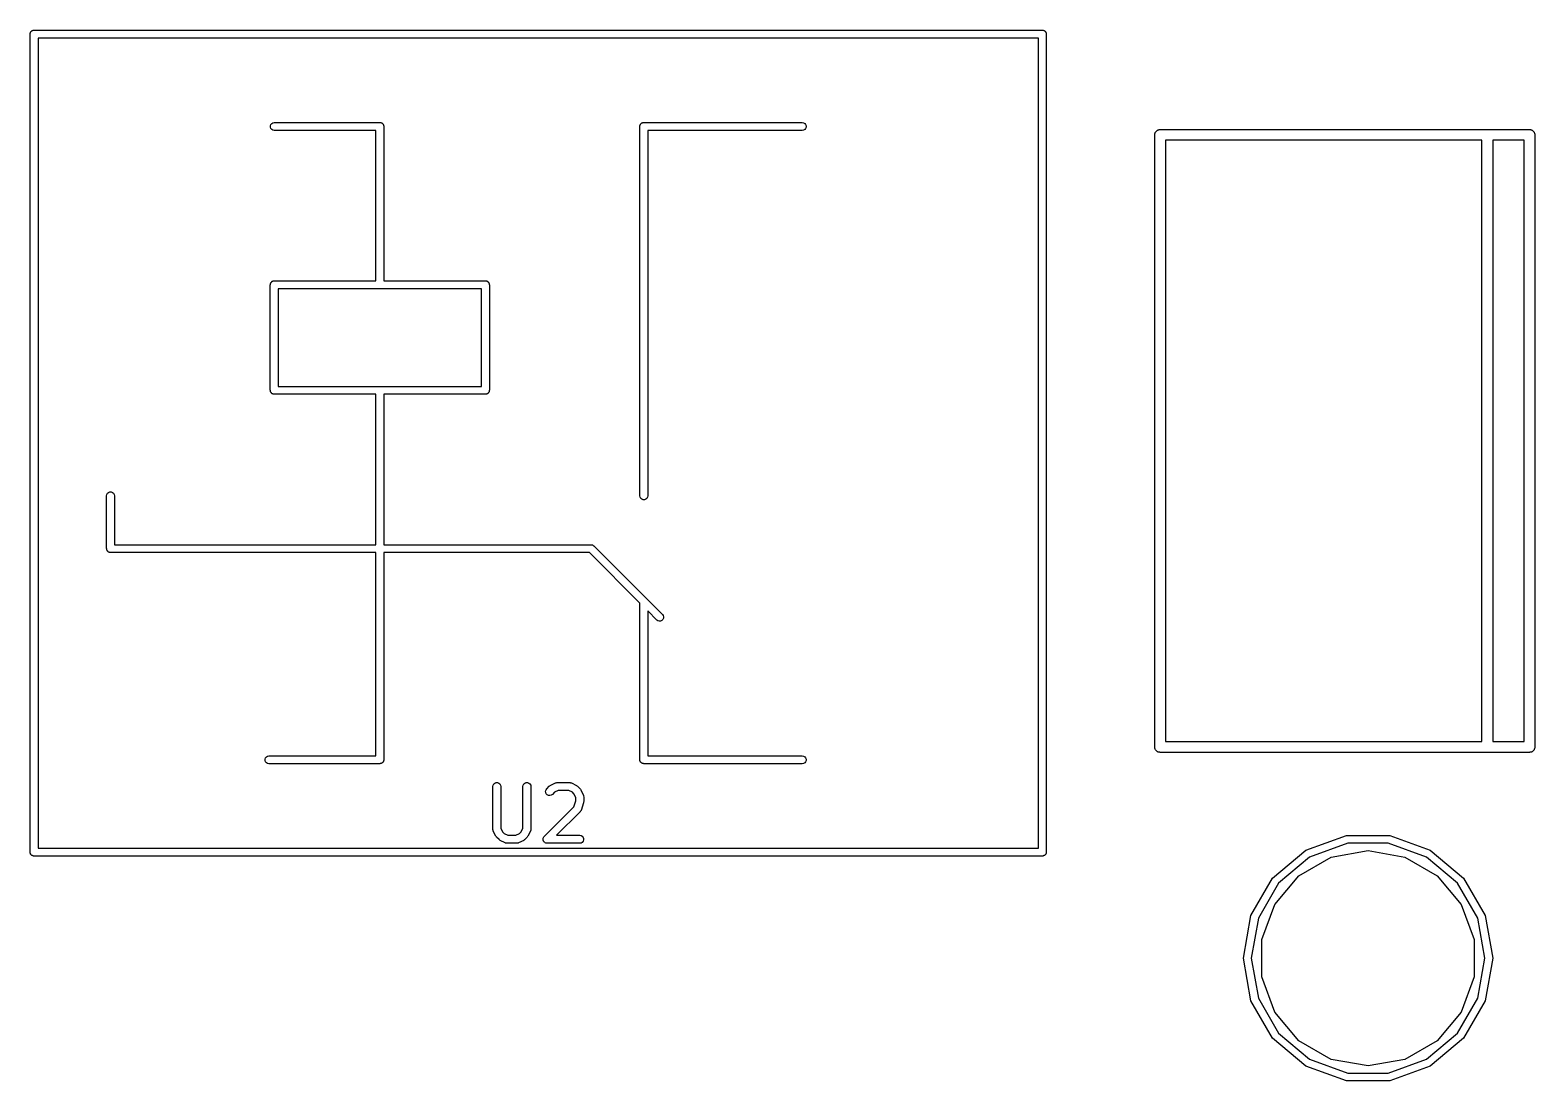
# Model space of a CAD drawing. Extents: x 142.1 to 238.7, y -137.2 to -60.7.
# Drawn here: x 210.16 to 238.66, y -136.93 to -117.02 of the extents above; entities that cross this region are included whole.
import ezdxf

# ---------------------------------------------------------------- set-up
doc = ezdxf.new("R2010")
doc.units = 0
doc.header["$MEASUREMENT"] = 0
doc.layers.add('BLACK', color=7, linetype='CONTINUOUS')

msp = doc.modelspace()

# ---------------------------------------------------------------- linework, layer by layer
at = {"layer": 'Black'}
for p, q in [((210.155, -117.09), (210.156, -117.084)), ((210.155, -132.59), (210.155, -117.09)), ((210.156, -117.077), (210.158, -117.071)), ((210.156, -117.084), (210.156, -117.077)), ((210.158, -117.071), (210.16, -117.064)), ((210.16, -117.064), (210.163, -117.059)), ((210.163, -117.059), (210.165, -117.052)), ((210.165, -117.052), (210.169, -117.047)), ((210.169, -117.047), (210.173, -117.042)), ((210.173, -117.042), (210.178, -117.038)), ((210.178, -117.038), (210.182, -117.033)), ((210.182, -117.033), (210.187, -117.029)), ((210.187, -117.029), (210.192, -117.025)), ((210.192, -117.025), (210.199, -117.023)), ((210.199, -117.023), (210.204, -117.02)), ((210.204, -117.02), (210.211, -117.018)), ((210.211, -117.018), (210.217, -117.016)), ((210.217, -117.016), (210.224, -117.016)), ((210.224, -117.016), (210.23, -117.015)), ((210.23, -117.015), (229.33, -117.015)), ((229.33, -117.015), (229.336, -117.016)), ((229.336, -117.016), (229.343, -117.016)), ((229.343, -117.016), (229.349, -117.018)), ((229.349, -117.018), (229.356, -117.02)), ((229.356, -117.02), (229.361, -117.023)), ((229.361, -117.023), (229.367, -117.025)), ((229.367, -117.025), (229.373, -117.029)), ((229.373, -117.029), (229.378, -117.033)), ((229.378, -117.033), (229.382, -117.038)), ((229.382, -117.038), (229.387, -117.042)), ((229.387, -117.042), (229.391, -117.047)), ((229.391, -117.047), (229.395, -117.052)), ((229.395, -117.052), (229.397, -117.059)), ((229.397, -117.059), (229.4, -117.064)), ((229.4, -117.064), (229.402, -117.071)), ((229.402, -117.071), (229.404, -117.077)), ((229.404, -117.077), (229.404, -117.084)), ((229.404, -117.084), (229.405, -117.09)), ((229.405, -117.09), (229.405, -132.59)), ((210.305, -117.165), (210.305, -132.515)), ((229.255, -117.165), (210.305, -117.165)), ((229.255, -132.515), (229.255, -117.165)), ((214.706, -118.827), (214.715, -118.802)), ((214.706, -118.853), (214.706, -118.827)), ((214.715, -118.877), (214.706, -118.853)), ((214.715, -118.802), (214.732, -118.783)), ((214.732, -118.783), (214.754, -118.77)), ((214.754, -118.77), (214.78, -118.765)), ((214.78, -118.765), (216.78, -118.765)), ((216.78, -118.765), (216.786, -118.766)), ((216.786, -118.766), (216.793, -118.766)), ((216.793, -118.766), (216.799, -118.768)), ((216.799, -118.768), (216.806, -118.77)), ((216.806, -118.77), (216.811, -118.773)), ((216.811, -118.773), (216.817, -118.775)), ((216.817, -118.775), (216.823, -118.779)), ((216.823, -118.779), (216.828, -118.783)), ((216.828, -118.783), (216.832, -118.788)), ((216.832, -118.788), (216.837, -118.792)), ((216.837, -118.792), (216.841, -118.797)), ((216.841, -118.797), (216.845, -118.802)), ((216.845, -118.802), (216.847, -118.809)), ((216.847, -118.809), (216.85, -118.814)), ((216.85, -118.814), (216.852, -118.821)), ((216.852, -118.821), (216.854, -118.827)), ((216.854, -118.827), (216.854, -118.834)), ((216.854, -118.834), (216.855, -118.84)), ((216.855, -118.84), (216.855, -121.765)), ((221.705, -118.84), (221.706, -118.834)), ((221.705, -125.84), (221.705, -118.84)), ((221.706, -118.827), (221.708, -118.821)), ((221.706, -118.834), (221.706, -118.827)), ((221.708, -118.821), (221.71, -118.814)), ((221.71, -118.814), (221.713, -118.809)), ((221.713, -118.809), (221.715, -118.802)), ((221.715, -118.802), (221.719, -118.797)), ((221.719, -118.797), (221.723, -118.792)), ((221.723, -118.792), (221.728, -118.788)), ((221.728, -118.788), (221.732, -118.783)), ((221.732, -118.783), (221.737, -118.779)), ((221.737, -118.779), (221.742, -118.775)), ((221.742, -118.775), (221.749, -118.773)), ((221.749, -118.773), (221.754, -118.77)), ((221.754, -118.77), (221.761, -118.768)), ((221.761, -118.768), (221.767, -118.766)), ((221.767, -118.766), (221.774, -118.766)), ((221.774, -118.766), (221.78, -118.765)), ((221.78, -118.765), (224.78, -118.765)), ((224.78, -118.765), (224.806, -118.77)), ((224.806, -118.77), (224.828, -118.783)), ((224.828, -118.783), (224.845, -118.802)), ((224.845, -118.802), (224.854, -118.827)), ((224.854, -118.853), (224.845, -118.877)), ((224.854, -118.827), (224.854, -118.853)), ((214.732, -118.897), (214.715, -118.877)), ((214.754, -118.91), (214.732, -118.897)), ((214.78, -118.915), (214.754, -118.91)), ((216.705, -118.915), (214.78, -118.915)), ((216.705, -121.765), (216.705, -118.915)), ((224.78, -118.915), (221.855, -118.915)), ((221.855, -118.915), (221.855, -125.84)), ((224.806, -118.91), (224.78, -118.915)), ((224.828, -118.897), (224.806, -118.91)), ((224.845, -118.877), (224.828, -118.897)), ((231.46, -119), (231.461, -118.991)), ((231.46, -130.599), (231.46, -119)), ((231.461, -118.982), (231.464, -118.974)), ((231.461, -118.991), (231.461, -118.982)), ((231.464, -118.974), (231.466, -118.965)), ((231.466, -118.965), (231.47, -118.958)), ((231.47, -118.958), (231.473, -118.949)), ((231.473, -118.949), (231.479, -118.942)), ((231.479, -118.942), (231.484, -118.935)), ((231.484, -118.935), (231.49, -118.929)), ((231.49, -118.929), (231.496, -118.922)), ((231.496, -118.922), (231.504, -118.918)), ((231.504, -118.918), (231.511, -118.912)), ((231.511, -118.912), (231.519, -118.909)), ((231.519, -118.909), (231.527, -118.905)), ((231.527, -118.905), (231.535, -118.903)), ((231.535, -118.903), (231.544, -118.9)), ((231.544, -118.9), (231.553, -118.9)), ((231.553, -118.9), (231.561, -118.898)), ((231.561, -118.898), (237.759, -118.898)), ((231.663, -119.102), (231.663, -130.497)), ((237.657, -119.102), (231.663, -119.102)), ((237.657, -130.497), (237.657, -119.102)), ((237.759, -118.898), (238.559, -118.898)), ((237.861, -119.102), (237.861, -130.497)), ((238.458, -119.102), (237.861, -119.102)), ((238.458, -130.497), (238.458, -119.102)), ((238.559, -118.898), (238.568, -118.9)), ((238.568, -118.9), (238.577, -118.9)), ((238.577, -118.9), (238.585, -118.903)), ((238.585, -118.903), (238.594, -118.905)), ((238.594, -118.905), (238.602, -118.909)), ((238.602, -118.909), (238.61, -118.912)), ((238.61, -118.912), (238.617, -118.918)), ((238.617, -118.918), (238.624, -118.922)), ((238.624, -118.922), (238.63, -118.929)), ((238.63, -118.929), (238.637, -118.935)), ((238.637, -118.935), (238.641, -118.942)), ((238.641, -118.942), (238.647, -118.949)), ((238.647, -118.949), (238.65, -118.958)), ((238.65, -118.958), (238.655, -118.965)), ((238.655, -118.965), (238.656, -118.974)), ((238.656, -118.974), (238.659, -118.982)), ((238.659, -118.982), (238.659, -118.991)), ((238.659, -118.991), (238.661, -119)), ((238.661, -119), (238.661, -130.599)), ((214.705, -121.84), (214.706, -121.834)), ((214.705, -123.84), (214.705, -121.84)), ((214.706, -121.827), (214.708, -121.821)), ((214.706, -121.834), (214.706, -121.827)), ((214.708, -121.821), (214.71, -121.814)), ((214.71, -121.814), (214.713, -121.809)), ((214.713, -121.809), (214.715, -121.802)), ((214.715, -121.802), (214.719, -121.797)), ((214.719, -121.797), (214.723, -121.792)), ((214.723, -121.792), (214.728, -121.788)), ((214.728, -121.788), (214.732, -121.783)), ((214.732, -121.783), (214.737, -121.779)), ((214.737, -121.779), (214.742, -121.775)), ((214.742, -121.775), (214.749, -121.773)), ((214.749, -121.773), (214.754, -121.77)), ((214.754, -121.77), (214.761, -121.768)), ((214.761, -121.768), (214.767, -121.766)), ((214.767, -121.766), (214.774, -121.766)), ((214.774, -121.766), (214.78, -121.765)), ((214.78, -121.765), (216.705, -121.765)), ((216.78, -121.915), (214.855, -121.915)), ((214.855, -121.915), (214.855, -123.765)), ((218.705, -121.915), (216.78, -121.915)), ((216.855, -121.765), (218.78, -121.765)), ((218.705, -123.765), (218.705, -121.915)), ((218.78, -121.765), (218.786, -121.766)), ((218.786, -121.766), (218.793, -121.766)), ((218.793, -121.766), (218.799, -121.768)), ((218.799, -121.768), (218.806, -121.77)), ((218.806, -121.77), (218.811, -121.773)), ((218.811, -121.773), (218.817, -121.775)), ((218.817, -121.775), (218.823, -121.779)), ((218.823, -121.779), (218.828, -121.783)), ((218.828, -121.783), (218.832, -121.788)), ((218.832, -121.788), (218.837, -121.792)), ((218.837, -121.792), (218.841, -121.797)), ((218.841, -121.797), (218.845, -121.802)), ((218.845, -121.802), (218.847, -121.809)), ((218.847, -121.809), (218.85, -121.814)), ((218.85, -121.814), (218.852, -121.821)), ((218.852, -121.821), (218.854, -121.827)), ((218.854, -121.827), (218.854, -121.834)), ((218.854, -121.834), (218.855, -121.84)), ((218.855, -121.84), (218.855, -123.84)), ((214.706, -123.846), (214.705, -123.84)), ((214.706, -123.853), (214.706, -123.846)), ((214.708, -123.859), (214.706, -123.853)), ((214.71, -123.866), (214.708, -123.859)), ((214.713, -123.871), (214.71, -123.866)), ((214.715, -123.877), (214.713, -123.871)), ((214.719, -123.883), (214.715, -123.877)), ((214.723, -123.888), (214.719, -123.883)), ((214.728, -123.892), (214.723, -123.888)), ((214.732, -123.897), (214.728, -123.892)), ((214.737, -123.901), (214.732, -123.897)), ((214.742, -123.905), (214.737, -123.901)), ((214.749, -123.907), (214.742, -123.905)), ((214.754, -123.91), (214.749, -123.907)), ((214.761, -123.912), (214.754, -123.91)), ((214.767, -123.914), (214.761, -123.912)), ((214.774, -123.914), (214.767, -123.914)), ((214.78, -123.915), (214.774, -123.914)), ((216.705, -123.915), (214.78, -123.915)), ((214.855, -123.765), (216.78, -123.765)), ((216.705, -126.765), (216.705, -123.915)), ((216.78, -123.765), (218.705, -123.765)), ((218.78, -123.915), (216.855, -123.915)), ((216.855, -123.915), (216.855, -126.765)), ((218.786, -123.914), (218.78, -123.915)), ((218.793, -123.914), (218.786, -123.914)), ((218.799, -123.912), (218.793, -123.914)), ((218.806, -123.91), (218.799, -123.912)), ((218.811, -123.907), (218.806, -123.91)), ((218.817, -123.905), (218.811, -123.907)), ((218.823, -123.901), (218.817, -123.905)), ((218.828, -123.897), (218.823, -123.901)), ((218.832, -123.892), (218.828, -123.897)), ((218.837, -123.888), (218.832, -123.892)), ((218.841, -123.883), (218.837, -123.888)), ((218.845, -123.877), (218.841, -123.883)), ((218.847, -123.871), (218.845, -123.877)), ((218.85, -123.866), (218.847, -123.871)), ((218.852, -123.859), (218.85, -123.866)), ((218.854, -123.853), (218.852, -123.859)), ((218.855, -123.84), (218.854, -123.846)), ((218.854, -123.846), (218.854, -123.853)), ((211.605, -125.84), (211.61, -125.814)), ((211.605, -126.84), (211.605, -125.84)), ((211.61, -125.814), (211.623, -125.792)), ((211.623, -125.792), (211.642, -125.775)), ((211.642, -125.775), (211.667, -125.766)), ((211.667, -125.766), (211.693, -125.766)), ((211.693, -125.766), (211.718, -125.775)), ((211.718, -125.775), (211.737, -125.792)), ((211.737, -125.792), (211.75, -125.814)), ((211.75, -125.814), (211.755, -125.84)), ((211.755, -125.84), (211.755, -126.765)), ((221.71, -125.866), (221.705, -125.84)), ((221.723, -125.888), (221.71, -125.866)), ((221.742, -125.905), (221.723, -125.888)), ((221.767, -125.914), (221.742, -125.905)), ((221.793, -125.914), (221.767, -125.914)), ((221.817, -125.905), (221.793, -125.914)), ((221.837, -125.888), (221.817, -125.905)), ((221.85, -125.866), (221.837, -125.888)), ((221.855, -125.84), (221.85, -125.866)), ((211.606, -126.846), (211.605, -126.84)), ((211.606, -126.853), (211.606, -126.846)), ((211.755, -126.765), (216.705, -126.765)), ((216.855, -126.765), (220.78, -126.765)), ((220.78, -126.765), (220.783, -126.766)), ((220.783, -126.766), (220.787, -126.765)), ((220.787, -126.765), (220.796, -126.768)), ((220.796, -126.768), (220.806, -126.77)), ((220.806, -126.77), (220.809, -126.771)), ((220.809, -126.771), (220.812, -126.772)), ((220.812, -126.772), (220.82, -126.778)), ((220.82, -126.778), (220.828, -126.783)), ((220.828, -126.783), (220.83, -126.785)), ((220.83, -126.785), (220.833, -126.787)), ((220.833, -126.787), (222.133, -128.087)), ((211.608, -126.859), (211.606, -126.853)), ((211.61, -126.866), (211.608, -126.859)), ((211.613, -126.871), (211.61, -126.866)), ((211.615, -126.877), (211.613, -126.871)), ((211.619, -126.883), (211.615, -126.877)), ((211.623, -126.888), (211.619, -126.883)), ((211.628, -126.892), (211.623, -126.888)), ((211.632, -126.897), (211.628, -126.892)), ((211.637, -126.901), (211.632, -126.897)), ((211.642, -126.905), (211.637, -126.901)), ((211.649, -126.907), (211.642, -126.905)), ((211.654, -126.91), (211.649, -126.907)), ((211.661, -126.912), (211.654, -126.91)), ((211.667, -126.914), (211.661, -126.912)), ((211.674, -126.914), (211.667, -126.914)), ((211.68, -126.915), (211.674, -126.914)), ((216.705, -126.915), (211.68, -126.915)), ((216.705, -130.765), (216.705, -126.915)), ((220.749, -126.915), (216.855, -126.915)), ((216.855, -126.915), (216.855, -130.84)), ((221.705, -127.871), (220.749, -126.915)), ((221.705, -130.84), (221.705, -127.871)), ((222.027, -128.193), (221.855, -128.021)), ((221.855, -128.021), (221.855, -130.765)), ((222.048, -128.208), (222.027, -128.193)), ((222.073, -128.215), (222.048, -128.208)), ((222.099, -128.212), (222.073, -128.215)), ((222.123, -128.201), (222.099, -128.212)), ((222.141, -128.183), (222.123, -128.201)), ((222.133, -128.087), (222.148, -128.108)), ((222.152, -128.159), (222.141, -128.183)), ((222.148, -128.108), (222.155, -128.133)), ((222.155, -128.133), (222.152, -128.159)), ((231.663, -130.497), (237.657, -130.497)), ((237.861, -130.497), (238.458, -130.497)), ((214.606, -130.827), (214.615, -130.802)), ((214.606, -130.853), (214.606, -130.827)), ((214.615, -130.802), (214.632, -130.783)), ((214.632, -130.783), (214.654, -130.77)), ((214.654, -130.77), (214.68, -130.765)), ((214.68, -130.765), (216.705, -130.765)), ((216.855, -130.84), (216.854, -130.846)), ((221.706, -130.846), (221.705, -130.84)), ((221.855, -130.765), (224.78, -130.765)), ((224.78, -130.765), (224.806, -130.77)), ((224.806, -130.77), (224.828, -130.783)), ((224.828, -130.783), (224.845, -130.802)), ((224.845, -130.802), (224.854, -130.827)), ((224.854, -130.827), (224.854, -130.853)), ((231.461, -130.607), (231.46, -130.599)), ((231.461, -130.616), (231.461, -130.607)), ((231.464, -130.625), (231.461, -130.616)), ((231.466, -130.633), (231.464, -130.625)), ((231.47, -130.641), (231.466, -130.633)), ((231.473, -130.649), (231.47, -130.641)), ((231.479, -130.656), (231.473, -130.649)), ((231.484, -130.664), (231.479, -130.656)), ((231.49, -130.67), (231.484, -130.664)), ((231.496, -130.677), (231.49, -130.67)), ((231.504, -130.681), (231.496, -130.677)), ((231.511, -130.687), (231.504, -130.681)), ((231.519, -130.69), (231.511, -130.687)), ((231.527, -130.694), (231.519, -130.69)), ((231.535, -130.696), (231.527, -130.694)), ((231.544, -130.699), (231.535, -130.696)), ((231.553, -130.699), (231.544, -130.699)), ((231.561, -130.7), (231.553, -130.699)), ((237.759, -130.7), (231.561, -130.7)), ((238.559, -130.7), (237.759, -130.7)), ((238.568, -130.699), (238.559, -130.7)), ((238.577, -130.699), (238.568, -130.699)), ((238.585, -130.696), (238.577, -130.699)), ((238.594, -130.694), (238.585, -130.696)), ((238.602, -130.69), (238.594, -130.694)), ((238.61, -130.687), (238.602, -130.69)), ((238.617, -130.681), (238.61, -130.687)), ((238.624, -130.677), (238.617, -130.681)), ((238.63, -130.67), (238.624, -130.677)), ((238.637, -130.664), (238.63, -130.67)), ((238.641, -130.656), (238.637, -130.664)), ((238.647, -130.649), (238.641, -130.656)), ((238.65, -130.641), (238.647, -130.649)), ((238.655, -130.633), (238.65, -130.641)), ((238.656, -130.625), (238.655, -130.633)), ((238.659, -130.616), (238.656, -130.625)), ((238.661, -130.599), (238.659, -130.607)), ((238.659, -130.607), (238.659, -130.616)), ((214.615, -130.877), (214.606, -130.853)), ((214.632, -130.897), (214.615, -130.877)), ((214.654, -130.91), (214.632, -130.897)), ((214.68, -130.915), (214.654, -130.91)), ((216.78, -130.915), (214.68, -130.915)), ((216.786, -130.914), (216.78, -130.915)), ((216.793, -130.914), (216.786, -130.914)), ((216.799, -130.912), (216.793, -130.914)), ((216.806, -130.91), (216.799, -130.912)), ((216.811, -130.907), (216.806, -130.91)), ((216.817, -130.905), (216.811, -130.907)), ((216.823, -130.901), (216.817, -130.905)), ((216.828, -130.897), (216.823, -130.901)), ((216.832, -130.892), (216.828, -130.897)), ((216.837, -130.888), (216.832, -130.892)), ((216.841, -130.883), (216.837, -130.888)), ((216.845, -130.877), (216.841, -130.883)), ((216.847, -130.871), (216.845, -130.877)), ((216.85, -130.866), (216.847, -130.871)), ((216.852, -130.859), (216.85, -130.866)), ((216.854, -130.853), (216.852, -130.859)), ((216.854, -130.846), (216.854, -130.853)), ((221.706, -130.853), (221.706, -130.846)), ((221.708, -130.859), (221.706, -130.853)), ((221.71, -130.866), (221.708, -130.859)), ((221.713, -130.871), (221.71, -130.866)), ((221.715, -130.877), (221.713, -130.871)), ((221.719, -130.883), (221.715, -130.877)), ((221.723, -130.888), (221.719, -130.883)), ((221.728, -130.892), (221.723, -130.888)), ((221.732, -130.897), (221.728, -130.892)), ((221.737, -130.901), (221.732, -130.897)), ((221.742, -130.905), (221.737, -130.901)), ((221.749, -130.907), (221.742, -130.905)), ((221.754, -130.91), (221.749, -130.907)), ((221.761, -130.912), (221.754, -130.91)), ((221.767, -130.914), (221.761, -130.912)), ((221.774, -130.914), (221.767, -130.914)), ((221.78, -130.915), (221.774, -130.914)), ((224.78, -130.915), (221.78, -130.915)), ((224.806, -130.91), (224.78, -130.915)), ((224.828, -130.897), (224.806, -130.91)), ((224.845, -130.877), (224.828, -130.897)), ((224.854, -130.853), (224.845, -130.877)), ((218.921, -131.347), (218.925, -131.322)), ((218.921, -132.157), (218.921, -131.347)), ((218.925, -131.322), (218.938, -131.299)), ((218.938, -131.299), (218.958, -131.282)), ((218.958, -131.282), (218.983, -131.274)), ((218.983, -131.274), (219.009, -131.274)), ((219.009, -131.274), (219.033, -131.282)), ((219.033, -131.282), (219.053, -131.299)), ((219.053, -131.299), (219.066, -131.322)), ((219.066, -131.322), (219.071, -131.347)), ((219.071, -131.347), (219.071, -132.139)), ((219.492, -131.347), (219.497, -131.322)), ((219.492, -132.139), (219.492, -131.347)), ((219.497, -131.322), (219.51, -131.299)), ((219.51, -131.299), (219.53, -131.282)), ((219.53, -131.282), (219.554, -131.274)), ((219.554, -131.274), (219.58, -131.274)), ((219.58, -131.274), (219.605, -131.282)), ((219.605, -131.282), (219.624, -131.299)), ((219.624, -131.299), (219.638, -131.322)), ((219.638, -131.322), (219.642, -131.347)), ((219.642, -131.347), (219.642, -132.157)), ((219.921, -131.436), (219.928, -131.411)), ((219.928, -131.411), (219.943, -131.39)), ((219.943, -131.39), (219.99, -131.342)), ((219.99, -131.342), (220, -131.335)), ((220, -131.335), (220.01, -131.328)), ((220.01, -131.328), (220.105, -131.28)), ((220.105, -131.28), (220.109, -131.279)), ((220.109, -131.279), (220.113, -131.277)), ((220.113, -131.277), (220.121, -131.275)), ((220.121, -131.275), (220.13, -131.273)), ((220.13, -131.273), (220.134, -131.273)), ((220.134, -131.273), (220.138, -131.272)), ((220.138, -131.272), (220.377, -131.272)), ((220.377, -131.272), (220.381, -131.273)), ((220.381, -131.273), (220.385, -131.273)), ((220.385, -131.273), (220.394, -131.275)), ((220.394, -131.275), (220.402, -131.277)), ((220.402, -131.277), (220.406, -131.279)), ((220.406, -131.279), (220.41, -131.28)), ((220.41, -131.28), (220.505, -131.328)), ((220.505, -131.328), (220.515, -131.335)), ((220.515, -131.335), (220.525, -131.342)), ((220.525, -131.342), (220.572, -131.39)), ((220.572, -131.39), (220.579, -131.399)), ((220.579, -131.399), (220.586, -131.409)), ((220.586, -131.409), (220.634, -131.504)), ((219.923, -131.462), (219.921, -131.436)), ((219.934, -131.486), (219.923, -131.462)), ((219.953, -131.504), (219.934, -131.486)), ((219.976, -131.515), (219.953, -131.504)), ((220.002, -131.517), (219.976, -131.515)), ((220.027, -131.511), (220.002, -131.517)), ((220.049, -131.496), (220.027, -131.511)), ((220.088, -131.457), (220.049, -131.496)), ((220.156, -131.422), (220.088, -131.457)), ((220.359, -131.422), (220.156, -131.422)), ((220.427, -131.457), (220.359, -131.422)), ((220.458, -131.487), (220.427, -131.457)), ((220.454, -131.735), (220.492, -131.621)), ((220.492, -131.556), (220.458, -131.487)), ((220.492, -131.621), (220.492, -131.556)), ((220.638, -131.657), (220.591, -131.8)), ((220.634, -131.504), (220.635, -131.508)), ((220.635, -131.508), (220.638, -131.512)), ((220.638, -131.512), (220.639, -131.521)), ((220.64, -131.645), (220.638, -131.657)), ((220.639, -131.521), (220.642, -131.529)), ((220.642, -131.633), (220.64, -131.645)), ((220.642, -131.529), (220.641, -131.534)), ((220.641, -131.534), (220.642, -131.538)), ((220.642, -131.538), (220.642, -131.633)), ((219.895, -132.294), (220.454, -131.735)), ((220.572, -131.829), (220.129, -132.272)), ((220.575, -131.825), (220.572, -131.829)), ((220.578, -131.823), (220.575, -131.825)), ((220.582, -131.815), (220.578, -131.823)), ((220.587, -131.808), (220.582, -131.815)), ((220.588, -131.803), (220.587, -131.808)), ((220.591, -131.8), (220.588, -131.803)), ((218.921, -132.161), (218.921, -132.157)), ((218.921, -132.165), (218.921, -132.161)), ((218.924, -132.174), (218.921, -132.165)), ((218.925, -132.183), (218.924, -132.174)), ((218.927, -132.186), (218.925, -132.183)), ((218.929, -132.19), (218.927, -132.186)), ((218.976, -132.286), (218.929, -132.19)), ((219.071, -132.139), (219.105, -132.208)), ((219.105, -132.208), (219.135, -132.238)), ((219.135, -132.238), (219.204, -132.272)), ((219.359, -132.272), (219.427, -132.238)), ((219.427, -132.238), (219.458, -132.208)), ((219.458, -132.208), (219.492, -132.139)), ((219.634, -132.19), (219.586, -132.286)), ((219.635, -132.186), (219.634, -132.19)), ((219.638, -132.183), (219.635, -132.186)), ((219.639, -132.174), (219.638, -132.183)), ((219.642, -132.165), (219.639, -132.174)), ((219.642, -132.157), (219.641, -132.161)), ((219.641, -132.161), (219.642, -132.165)), ((210.305, -132.515), (229.255, -132.515)), ((218.983, -132.295), (218.976, -132.286)), ((218.99, -132.305), (218.983, -132.295)), ((219.038, -132.353), (218.99, -132.305)), ((219.048, -132.36), (219.038, -132.353)), ((219.057, -132.367), (219.048, -132.36)), ((219.153, -132.414), (219.057, -132.367)), ((219.157, -132.416), (219.153, -132.414)), ((219.16, -132.418), (219.157, -132.416)), ((219.169, -132.419), (219.16, -132.418)), ((219.177, -132.422), (219.169, -132.419)), ((219.182, -132.422), (219.177, -132.422)), ((219.186, -132.422), (219.182, -132.422)), ((219.377, -132.422), (219.186, -132.422)), ((219.204, -132.272), (219.359, -132.272)), ((219.381, -132.422), (219.377, -132.422)), ((219.385, -132.422), (219.381, -132.422)), ((219.394, -132.419), (219.385, -132.422)), ((219.402, -132.418), (219.394, -132.419)), ((219.406, -132.416), (219.402, -132.418)), ((219.41, -132.414), (219.406, -132.416)), ((219.505, -132.367), (219.41, -132.414)), ((219.515, -132.36), (219.505, -132.367)), ((219.525, -132.353), (219.515, -132.36)), ((219.572, -132.305), (219.525, -132.353)), ((219.579, -132.295), (219.572, -132.305)), ((219.586, -132.286), (219.579, -132.295)), ((219.873, -132.341), (219.874, -132.338)), ((219.874, -132.351), (219.873, -132.341)), ((219.874, -132.334), (219.877, -132.325)), ((219.874, -132.338), (219.874, -132.334)), ((219.874, -132.36), (219.874, -132.351)), ((219.875, -132.364), (219.874, -132.36)), ((219.876, -132.367), (219.875, -132.364)), ((219.88, -132.376), (219.876, -132.367)), ((219.877, -132.325), (219.88, -132.316)), ((219.88, -132.316), (219.882, -132.313)), ((219.883, -132.385), (219.88, -132.376)), ((219.882, -132.313), (219.883, -132.31)), ((219.883, -132.31), (219.889, -132.302)), ((219.885, -132.387), (219.883, -132.385)), ((219.887, -132.39), (219.885, -132.387)), ((219.893, -132.397), (219.887, -132.39)), ((219.889, -132.302), (219.895, -132.294)), ((219.9, -132.405), (219.893, -132.397)), ((219.903, -132.406), (219.9, -132.405)), ((219.905, -132.409), (219.903, -132.406)), ((219.914, -132.413), (219.905, -132.409)), ((219.922, -132.418), (219.914, -132.413)), ((219.926, -132.418), (219.922, -132.418)), ((219.929, -132.42), (219.926, -132.418)), ((219.938, -132.421), (219.929, -132.42)), ((219.948, -132.422), (219.938, -132.421)), ((220.567, -132.422), (219.948, -132.422)), ((220.129, -132.272), (220.567, -132.272)), ((220.567, -132.272), (220.593, -132.277)), ((220.593, -132.418), (220.567, -132.422)), ((220.593, -132.277), (220.615, -132.29)), ((220.615, -132.405), (220.593, -132.418)), ((220.615, -132.29), (220.632, -132.31)), ((220.632, -132.385), (220.615, -132.405)), ((220.632, -132.31), (220.641, -132.334)), ((220.641, -132.36), (220.632, -132.385)), ((220.641, -132.334), (220.641, -132.36)), ((234.319, -132.555), (235.09, -132.275)), ((235.116, -132.423), (234.394, -132.685)), ((235.09, -132.275), (235.91, -132.275)), ((235.884, -132.423), (235.116, -132.423)), ((236.605, -132.685), (235.884, -132.423)), ((235.91, -132.275), (236.68, -132.555)), ((210.156, -132.596), (210.155, -132.59)), ((210.156, -132.603), (210.156, -132.596)), ((210.158, -132.609), (210.156, -132.603)), ((210.16, -132.616), (210.158, -132.609)), ((210.163, -132.621), (210.16, -132.616)), ((210.165, -132.627), (210.163, -132.621)), ((210.169, -132.633), (210.165, -132.627)), ((210.173, -132.638), (210.169, -132.633)), ((210.178, -132.642), (210.173, -132.638)), ((210.182, -132.647), (210.178, -132.642)), ((210.187, -132.651), (210.182, -132.647)), ((210.192, -132.655), (210.187, -132.651)), ((210.199, -132.657), (210.192, -132.655)), ((210.204, -132.66), (210.199, -132.657)), ((210.211, -132.662), (210.204, -132.66)), ((210.217, -132.664), (210.211, -132.662)), ((210.224, -132.664), (210.217, -132.664)), ((210.23, -132.665), (210.224, -132.664)), ((229.33, -132.665), (210.23, -132.665)), ((229.336, -132.664), (229.33, -132.665)), ((229.343, -132.664), (229.336, -132.664)), ((229.349, -132.662), (229.343, -132.664)), ((229.356, -132.66), (229.349, -132.662)), ((229.361, -132.657), (229.356, -132.66)), ((229.367, -132.655), (229.361, -132.657)), ((229.373, -132.651), (229.367, -132.655)), ((229.378, -132.647), (229.373, -132.651)), ((229.382, -132.642), (229.378, -132.647)), ((229.387, -132.638), (229.382, -132.642)), ((229.391, -132.633), (229.387, -132.638)), ((229.395, -132.627), (229.391, -132.633)), ((229.397, -132.621), (229.395, -132.627)), ((229.4, -132.616), (229.397, -132.621)), ((229.402, -132.609), (229.4, -132.616)), ((229.404, -132.603), (229.402, -132.609)), ((229.405, -132.59), (229.404, -132.596)), ((229.404, -132.596), (229.404, -132.603)), ((233.691, -133.082), (234.319, -132.555)), ((234.394, -132.685), (233.806, -133.179)), ((234.189, -133.037), (234.802, -132.683)), ((234.802, -132.683), (235.5, -132.56)), ((235.5, -132.56), (236.198, -132.683)), ((236.198, -132.683), (236.811, -133.037)), ((237.194, -133.179), (236.605, -132.685)), ((236.68, -132.555), (237.309, -133.082)), ((233.281, -133.792), (233.691, -133.082)), ((233.734, -133.58), (234.189, -133.037)), ((236.811, -133.037), (237.266, -133.58)), ((237.309, -133.082), (237.719, -133.792)), ((233.806, -133.179), (233.422, -133.844)), ((237.578, -133.844), (237.194, -133.179)), ((233.491, -134.246), (233.734, -133.58)), ((237.266, -133.58), (237.509, -134.246)), ((233.139, -134.6), (233.281, -133.792)), ((233.422, -133.844), (233.289, -134.6)), ((237.711, -134.6), (237.578, -133.844)), ((237.719, -133.792), (237.861, -134.6)), ((233.491, -134.954), (233.491, -134.246)), ((237.509, -134.246), (237.509, -134.954)), ((233.281, -135.408), (233.139, -134.6)), ((233.289, -134.6), (233.422, -135.356)), ((237.578, -135.356), (237.711, -134.6)), ((237.861, -134.6), (237.719, -135.408)), ((233.734, -135.62), (233.491, -134.954)), ((237.509, -134.954), (237.266, -135.62)), ((233.422, -135.356), (233.806, -136.021)), ((237.194, -136.021), (237.578, -135.356)), ((233.691, -136.118), (233.281, -135.408)), ((234.189, -136.163), (233.734, -135.62)), ((237.266, -135.62), (236.811, -136.163)), ((237.719, -135.408), (237.309, -136.118)), ((234.319, -136.645), (233.691, -136.118)), ((233.806, -136.021), (234.394, -136.515)), ((234.802, -136.517), (234.189, -136.163)), ((236.811, -136.163), (236.198, -136.517)), ((236.605, -136.515), (237.194, -136.021)), ((237.309, -136.118), (236.68, -136.645)), ((234.394, -136.515), (235.116, -136.777)), ((235.5, -136.64), (234.802, -136.517)), ((236.198, -136.517), (235.5, -136.64)), ((235.884, -136.777), (236.605, -136.515)), ((235.09, -136.925), (234.319, -136.645)), ((235.116, -136.777), (235.884, -136.777)), ((236.68, -136.645), (235.91, -136.925)), ((235.91, -136.925), (235.09, -136.925))]:
    msp.add_line(p, q, dxfattribs=at)

doc.saveas('drawing.dxf')
